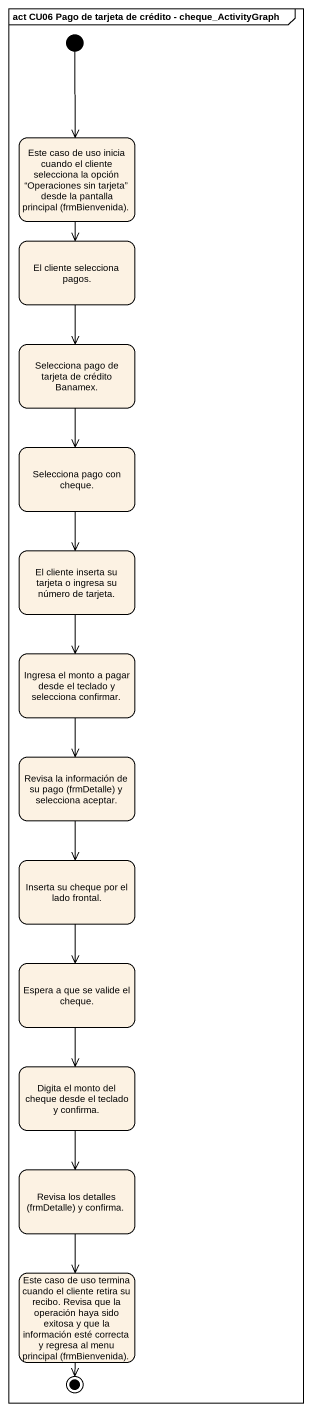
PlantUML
@startuml
mainframe act CU06 Pago de tarjeta de crédito - cheque_ActivityGraph
hide empty description
state "Este caso de uso inicia cuando el cliente selecciona la opción “Operaciones sin tarjeta” desde la pantalla principal (frmBienvenida)." as Este_caso_de_uso_inicia
state "El cliente selecciona pagos." as El_cliente_selecciona_pagos
state "Selecciona pago de tarjeta de crédito Banamex." as Selecciona_pago_de_tarjeta
state "Selecciona pago con cheque." as Selecciona_pago_con_cheque
state "El cliente inserta su tarjeta o ingresa su número de tarjeta." as El_cliente_inserta_su
state "Ingresa el monto a pagar desde el teclado y selecciona confirmar." as Ingresa_el_monto_a_pagar
state "Revisa la información de su pago (frmDetalle) y selecciona aceptar." as Revisa_la_información_de_su
state "Inserta su cheque por el lado frontal." as Inserta_su_cheque_por_el
state "Espera a que se valide el cheque." as Espera_a_que_se_valide_el
state "Digita el monto del cheque desde el teclado y confirma." as Digita_el_monto_del_cheque
state "Revisa los detalles (frmDetalle) y confirma." as Revisa_los_detalles
state "Este caso de uso termina cuando el cliente retira su recibo. Revisa que la operación haya sido exitosa y que la información esté correcta y regresa al menu principal (frmBienvenida)." as Este_caso_de_uso_termina
[*] --> Este_caso_de_uso_inicia
Este_caso_de_uso_inicia --> El_cliente_selecciona_pagos
El_cliente_selecciona_pagos --> Selecciona_pago_de_tarjeta
Selecciona_pago_de_tarjeta --> Selecciona_pago_con_cheque
Selecciona_pago_con_cheque --> El_cliente_inserta_su
El_cliente_inserta_su --> Ingresa_el_monto_a_pagar
Ingresa_el_monto_a_pagar --> Revisa_la_información_de_su
Revisa_la_información_de_su --> Inserta_su_cheque_por_el
Inserta_su_cheque_por_el --> Espera_a_que_se_valide_el
Espera_a_que_se_valide_el --> Digita_el_monto_del_cheque
Digita_el_monto_del_cheque --> Revisa_los_detalles
Revisa_los_detalles --> Este_caso_de_uso_termina
Este_caso_de_uso_termina --> [*]
@enduml
